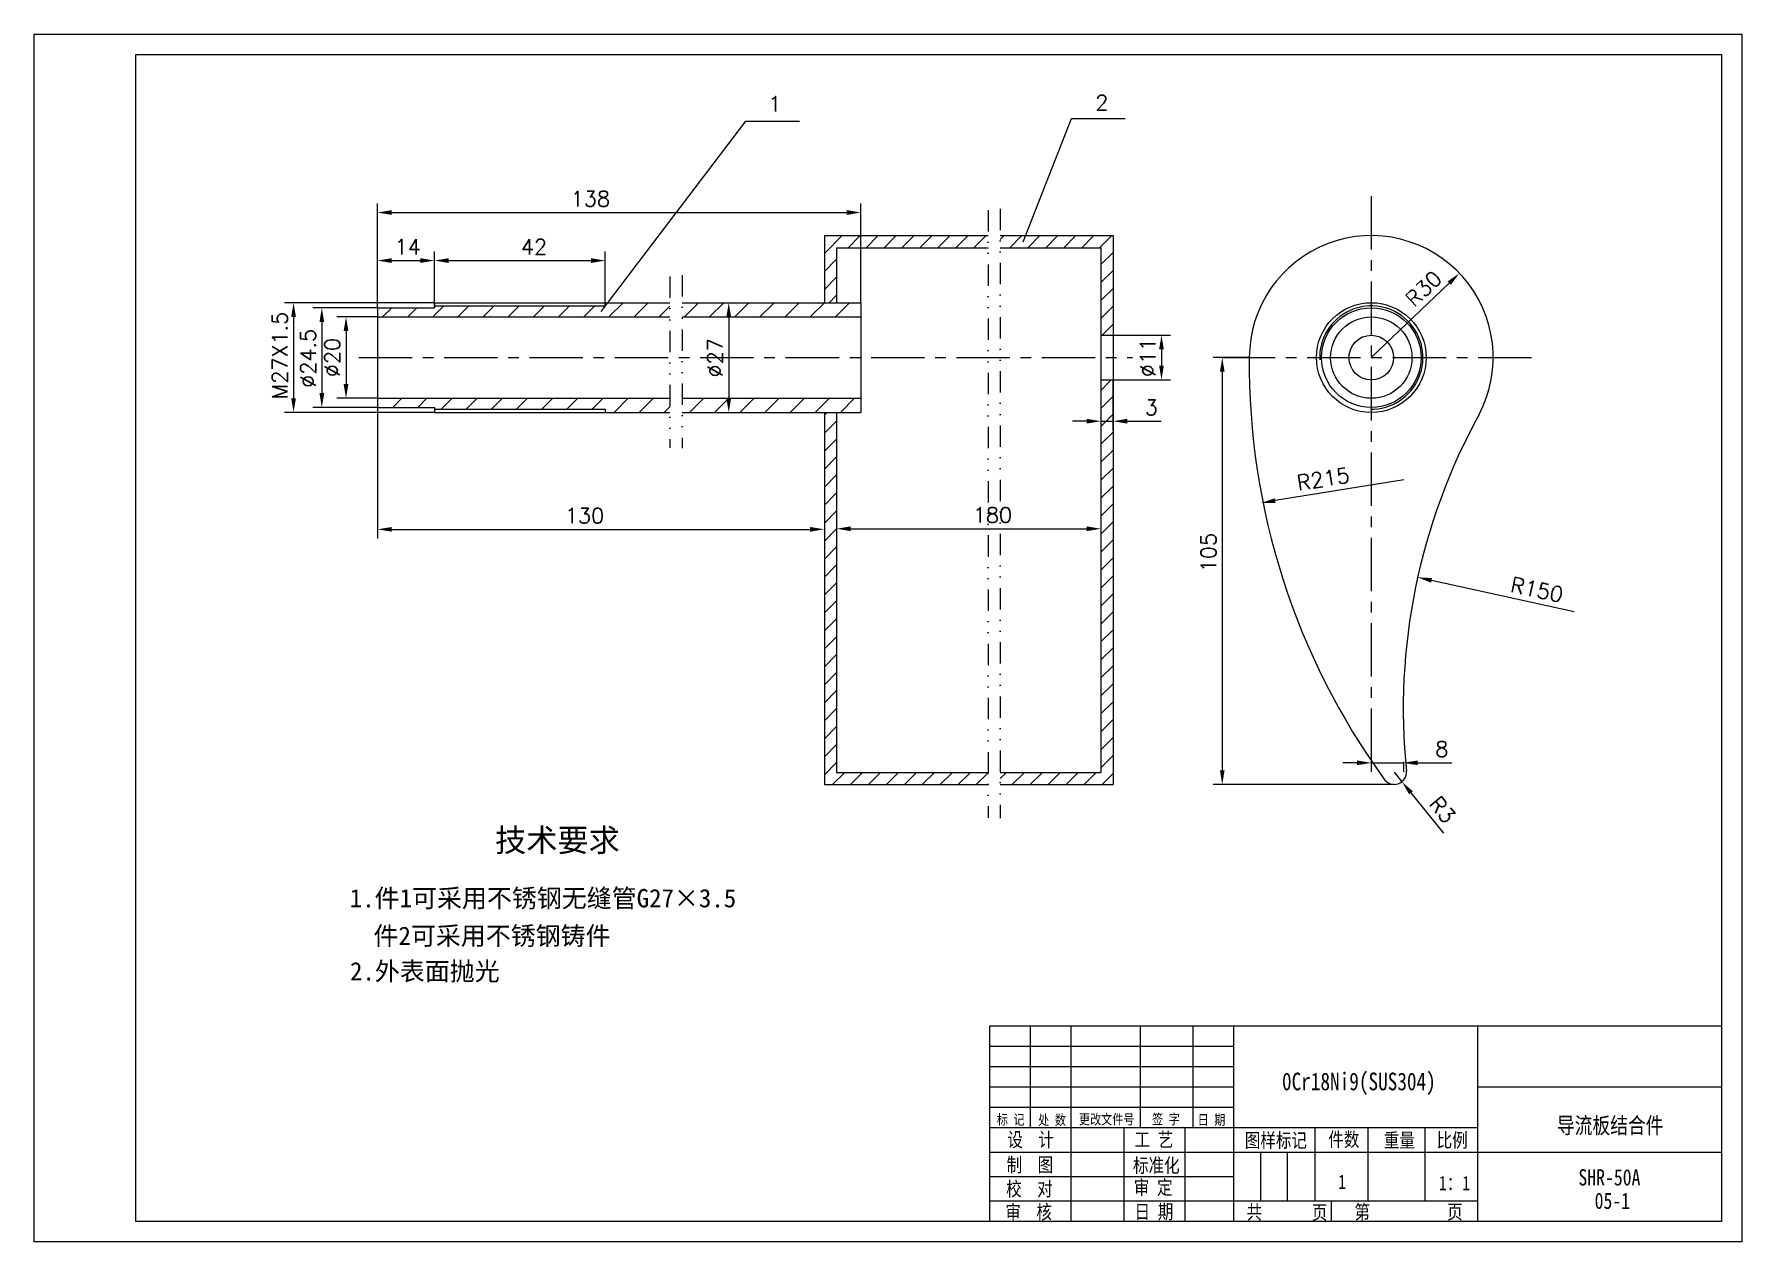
# Model space of a CAD drawing. Extents: x 248 to 668, y 233 to 530.
import ezdxf

# ---------------------------------------------------------------- set-up
doc = ezdxf.new("R2010")
doc.units = 0
doc.header["$LTSCALE"] = 10.5
doc.header["$MEASUREMENT"] = 0
doc.linetypes.add('CENTER', pattern=[2, 1.25, -0.25, 0.25, -0.25])
doc.linetypes.add('DIVIDE', pattern=[1.25, 0.5, -0.25, 0, -0.25, 0, -0.25])
doc.layers.get('0').update_dxf_attribs({"color": 2, "linetype": 'CONTINUOUS'})
doc.layers.get('DEFPOINTS').update_dxf_attribs({"linetype": 'CONTINUOUS'})
for name, color, linetype in [('LINE_THIN', 2, 'CONTINUOUS'), ('PART', 3, 'CONTINUOUS'), ('SMPEN_THICK', 7, 'CONTINUOUS')]:
    doc.layers.add(name, color=color, linetype=linetype)
doc.styles.add('HZDX', font='', dxfattribs={"width": 0.8, "height": 7.5})
doc.styles.get("Standard").update_dxf_attribs({"font": 'txt', "height": 3.75, "bigfont": 'hzfs'})
doc.styles.get('HZDX').set_extended_font_data('SimSun')
doc.dimstyles.new('HZDX', dxfattribs={"dimscale": 0, "dimtxt": 5, "dimasz": 3.5, "dimexe": 5.25, "dimexo": 0, "dimgap": 1.5, "dimtad": 1, "dimdec": 4, "dimdsep": 46, "dimtxsty": 'HZDX', "dimcen": 0.09, "dimclrd": 2, "dimclre": 2, "dimclrt": 2, "dimadec": 0, "dimazin": 0, "dimtol": 1, "dimtp": 0.2, "dimtfac": 0.66667, "dimtdec": 4, "dimtmove": 0, "dimatfit": 1, "dimfxl": 1, "dimtvp": 5, "dimtolj": 1, "dimarcsym": 0})
pattern_1 = [(45, (10.2277, 0), (-2.209709, 2.209709), [])]

# ---------------------------------------------------------------- blocks, each defined once
blk = doc.blocks.new('*D1')
at = {"color": 2, "linetype": 'ByBlock', "transparency": 16777216}
for p, q in [((312.36, 460.4), (302.35, 460.4)), ((304.6, 456.9), (304.6, 443.9)), ((312.36, 440.4), (302.35, 440.4))]:
    blk.add_line(p, q, dxfattribs=at)
for points in [[(304.01, 456.9), (305.18, 456.9), (304.6, 460.4)], [(304.01, 443.9), (305.18, 443.9), (304.6, 440.4)]]:
    blk.add_solid(points, dxfattribs=at)
at = {"layer": 'DEFPOINTS', "color": 0, "linetype": 'ByBlock', "transparency": 16777216}
for p in [(312.36, 460.4), (304.6, 440.4), (312.36, 440.4)]:
    blk.add_point(p, dxfattribs=at)
at = {"color": 2, "linetype": 'ByBlock', "transparency": 16777216, "insert": (301.22, 450.41), "char_height": 3.75, "attachment_point": 5, "rotation": 90}
blk.add_mtext('\\A1;∅20', dxfattribs=at)
blk = doc.blocks.new('*D2')
at = {"color": 2, "linetype": 'ByBlock', "transparency": 16777216}
for p, q in [((312.36, 462.65), (296.4, 462.65)), ((298.65, 459.15), (298.65, 441.65)), ((312.36, 438.15), (296.4, 438.15))]:
    blk.add_line(p, q, dxfattribs=at)
for points in [[(298.07, 459.15), (299.23, 459.15), (298.65, 462.65)], [(298.07, 441.65), (299.23, 441.65), (298.65, 438.15)]]:
    blk.add_solid(points, dxfattribs=at)
at = {"layer": 'DEFPOINTS', "color": 0, "linetype": 'ByBlock', "transparency": 16777216}
for p in [(312.36, 462.65), (298.65, 438.15), (312.36, 438.15)]:
    blk.add_point(p, dxfattribs=at)
at = {"color": 2, "linetype": 'ByBlock', "transparency": 16777216, "insert": (295.27, 450.2), "char_height": 3.75, "attachment_point": 5, "rotation": 90}
blk.add_mtext('\\A1;∅24.5', dxfattribs=at)
blk = doc.blocks.new('*D3')
at = {"layer": 'DEFPOINTS', "color": 0, "transparency": 16777216}
for p in [(346.13, 463.9), (311.47, 436.9), (346.13, 436.9)]:
    blk.add_point(p, dxfattribs=at)
at = {"layer": 'SMPEN_THICK', "color": 2, "lineweight": -2, "transparency": 16777216}
for p, q in [((346.13, 463.9), (309.22, 463.9)), ((311.47, 460.4), (311.47, 440.4)), ((346.13, 436.9), (309.22, 436.9))]:
    blk.add_line(p, q, dxfattribs=at)
at = {"layer": 'SMPEN_THICK', "color": 2, "transparency": 16777216}
for points in [[(310.89, 460.4), (312.05, 460.4), (311.47, 463.9)], [(310.89, 440.4), (312.05, 440.4), (311.47, 436.9)]]:
    blk.add_solid(points, dxfattribs=at)
at = {"layer": 'SMPEN_THICK', "color": 2, "transparency": 16777216, "insert": (308.09, 450.88), "char_height": 3.75, "attachment_point": 5, "rotation": 90}
blk.add_mtext('\\A1;M27X1.5', dxfattribs=at)
blk = doc.blocks.new('*D4')
at = {"color": 2, "linetype": 'ByBlock', "transparency": 16777216}
for p, q in [((407.02, 463.9), (420.75, 463.9)), ((418.5, 460.4), (418.5, 440.4)), ((407.02, 436.9), (420.75, 436.9))]:
    blk.add_line(p, q, dxfattribs=at)
for points in [[(417.91, 460.4), (419.08, 460.4), (418.5, 463.9)], [(417.91, 440.4), (419.08, 440.4), (418.5, 436.9)]]:
    blk.add_solid(points, dxfattribs=at)
at = {"layer": 'DEFPOINTS', "color": 0, "linetype": 'ByBlock', "transparency": 16777216}
for p in [(407.02, 463.9), (407.02, 436.9), (418.5, 436.9)]:
    blk.add_point(p, dxfattribs=at)
at = {"color": 2, "linetype": 'ByBlock', "transparency": 16777216, "insert": (415.12, 450.32), "char_height": 3.75, "attachment_point": 5, "rotation": 90}
blk.add_mtext('\\A1;∅27', dxfattribs=at)
blk = doc.blocks.new('*D5')
at = {"color": 2, "linetype": 'ByBlock', "transparency": 16777216}
for p, q in [((576.53, 356.06), (576.53, 348.49)), ((573.03, 350.74), (569.53, 350.74)), ((576.53, 350.74), (584.43, 350.74)), ((584.43, 350.99), (584.43, 348.49)), ((587.93, 350.74), (596.31, 350.74))]:
    blk.add_line(p, q, dxfattribs=at)
for points in [[(573.03, 351.32), (573.03, 350.16), (576.53, 350.74)], [(587.93, 351.32), (587.93, 350.16), (584.43, 350.74)]]:
    blk.add_solid(points, dxfattribs=at)
at = {"layer": 'DEFPOINTS', "color": 0, "linetype": 'ByBlock', "transparency": 16777216}
for p in [(576.53, 356.06), (584.43, 350.99), (584.43, 350.74)]:
    blk.add_point(p, dxfattribs=at)
at = {"color": 2, "linetype": 'ByBlock', "transparency": 16777216, "insert": (593.87, 354.12), "char_height": 3.75, "attachment_point": 5}
blk.add_mtext('\\A1;8', dxfattribs=at)
blk = doc.blocks.new('*D6')
at = {"color": 2, "linetype": 'ByBlock', "transparency": 16777216}
blk.add_line((576.53, 450.4), (595.69, 468.71), dxfattribs=at)
blk.add_solid([(595.29, 469.13), (596.09, 468.29), (598.22, 471.13)], dxfattribs=at)
at = {"layer": 'DEFPOINTS', "color": 0, "linetype": 'ByBlock', "transparency": 16777216}
for p in [(598.22, 471.13), (576.53, 450.4)]:
    blk.add_point(p, dxfattribs=at)
at = {"color": 2, "linetype": 'ByBlock', "transparency": 16777216, "insert": (589.39, 467.36), "char_height": 3.75, "attachment_point": 5, "rotation": 43.7075}
blk.add_mtext('\\A1;R30', dxfattribs=at)
blk = doc.blocks.new('*D7')
at = {"color": 2, "linetype": 'ByBlock', "transparency": 16777216}
for p, q in [((332.13, 438.15), (332.13, 405.91)), ((442.02, 436.9), (442.02, 405.91)), ((335.63, 408.16), (438.52, 408.16))]:
    blk.add_line(p, q, dxfattribs=at)
for points in [[(335.63, 408.74), (335.63, 407.58), (332.13, 408.16)], [(438.52, 408.74), (438.52, 407.58), (442.02, 408.16)]]:
    blk.add_solid(points, dxfattribs=at)
at = {"layer": 'DEFPOINTS', "color": 0, "linetype": 'ByBlock', "transparency": 16777216}
for p in [(332.13, 438.15), (442.02, 436.9), (442.02, 408.16)]:
    blk.add_point(p, dxfattribs=at)
at = {"color": 2, "linetype": 'ByBlock', "transparency": 16777216, "insert": (383.03, 411.53), "char_height": 3.75, "attachment_point": 5}
blk.add_mtext('\\A1;130', dxfattribs=at)
blk = doc.blocks.new('*D8')
at = {"color": 2, "linetype": 'ByBlock', "transparency": 16777216}
for p, q in [((332.13, 462.65), (332.13, 488.32)), ((451.02, 463.9), (451.02, 488.32)), ((335.63, 486.07), (447.52, 486.07))]:
    blk.add_line(p, q, dxfattribs=at)
for points in [[(335.63, 486.66), (335.63, 485.49), (332.13, 486.07)], [(447.52, 486.66), (447.52, 485.49), (451.02, 486.07)]]:
    blk.add_solid(points, dxfattribs=at)
at = {"layer": 'DEFPOINTS', "color": 0, "linetype": 'ByBlock', "transparency": 16777216}
for p in [(451.02, 486.07), (332.13, 462.65), (451.02, 463.9)]:
    blk.add_point(p, dxfattribs=at)
at = {"color": 2, "linetype": 'ByBlock', "transparency": 16777216, "insert": (384.47, 489.45), "char_height": 3.75, "attachment_point": 5}
blk.add_mtext('\\A1;138', dxfattribs=at)
blk = doc.blocks.new('*D9')
at = {"color": 2, "linetype": 'ByBlock', "transparency": 16777216}
for p, q in [((502.78, 455.9), (516.95, 455.9)), ((514.7, 452.4), (514.7, 448.4)), ((502.78, 444.9), (516.95, 444.9))]:
    blk.add_line(p, q, dxfattribs=at)
for points in [[(514.12, 452.4), (515.28, 452.4), (514.7, 455.9)], [(514.12, 448.4), (515.28, 448.4), (514.7, 444.9)]]:
    blk.add_solid(points, dxfattribs=at)
at = {"layer": 'DEFPOINTS', "color": 0, "linetype": 'ByBlock', "transparency": 16777216}
for p in [(502.78, 455.9), (502.78, 444.9), (514.7, 444.9)]:
    blk.add_point(p, dxfattribs=at)
at = {"color": 2, "linetype": 'ByBlock', "transparency": 16777216, "insert": (511.32, 450.4), "char_height": 3.75, "attachment_point": 5, "rotation": 90}
blk.add_mtext('\\A1;∅11', dxfattribs=at)
blk = doc.blocks.new('*D10')
at = {"color": 2, "linetype": 'ByBlock', "transparency": 16777216}
for p, q in [((510.01, 429.07), (510.01, 406.05)), ((445.02, 427.34), (445.02, 406.05)), ((448.52, 408.3), (506.51, 408.3))]:
    blk.add_line(p, q, dxfattribs=at)
for points in [[(448.52, 408.89), (448.52, 407.72), (445.02, 408.3)], [(506.51, 408.89), (506.51, 407.72), (510.01, 408.3)]]:
    blk.add_solid(points, dxfattribs=at)
at = {"layer": 'DEFPOINTS', "color": 0, "linetype": 'ByBlock', "transparency": 16777216}
for p in [(510.01, 429.07), (445.02, 427.34), (510.01, 408.3)]:
    blk.add_point(p, dxfattribs=at)
at = {"color": 2, "linetype": 'ByBlock', "transparency": 16777216, "insert": (483.37, 411.68), "char_height": 3.75, "attachment_point": 5}
blk.add_mtext('\\A1;180', dxfattribs=at)
blk = doc.blocks.new('*D11')
at = {"color": 2, "linetype": 'ByBlock', "transparency": 16777216}
for p, q in [((499.78, 444.9), (499.78, 432.5)), ((502.78, 444.9), (502.78, 432.5)), ((496.28, 434.75), (492.78, 434.75)), ((499.78, 434.75), (502.78, 434.75)), ((506.28, 434.75), (514.66, 434.75))]:
    blk.add_line(p, q, dxfattribs=at)
for points in [[(496.28, 435.34), (496.28, 434.17), (499.78, 434.75)], [(506.28, 435.34), (506.28, 434.17), (502.78, 434.75)]]:
    blk.add_solid(points, dxfattribs=at)
at = {"layer": 'DEFPOINTS', "color": 0, "linetype": 'ByBlock', "transparency": 16777216}
for p in [(499.78, 444.9), (502.78, 444.9), (502.78, 434.75)]:
    blk.add_point(p, dxfattribs=at)
at = {"color": 2, "linetype": 'ByBlock', "transparency": 16777216, "insert": (512.22, 438.13), "char_height": 3.75, "attachment_point": 5}
blk.add_mtext('\\A1;3', dxfattribs=at)
blk = doc.blocks.new('*D12')
at = {"color": 2, "linetype": 'ByBlock', "transparency": 16777216}
for p, q in [((312.36, 462.65), (312.36, 476.5)), ((326.36, 462.65), (326.36, 476.5)), ((315.86, 474.25), (322.86, 474.25))]:
    blk.add_line(p, q, dxfattribs=at)
for points in [[(315.86, 474.84), (315.86, 473.67), (312.36, 474.25)], [(322.86, 474.84), (322.86, 473.67), (326.36, 474.25)]]:
    blk.add_solid(points, dxfattribs=at)
at = {"layer": 'DEFPOINTS', "color": 0, "linetype": 'ByBlock', "transparency": 16777216}
for p in [(326.36, 474.25), (312.36, 462.65), (326.36, 462.65)]:
    blk.add_point(p, dxfattribs=at)
at = {"color": 2, "linetype": 'ByBlock', "transparency": 16777216, "insert": (319.79, 477.63), "char_height": 3.75, "attachment_point": 5}
blk.add_mtext('\\A1;14', dxfattribs=at)
blk = doc.blocks.new('*D13')
at = {"color": 2, "linetype": 'ByBlock', "transparency": 16777216}
for p, q in [((326.36, 462.65), (326.36, 476.5)), ((368.36, 463.1), (368.36, 476.5)), ((329.86, 474.25), (364.86, 474.25))]:
    blk.add_line(p, q, dxfattribs=at)
for points in [[(329.86, 474.84), (329.86, 473.67), (326.36, 474.25)], [(364.86, 474.84), (364.86, 473.67), (368.36, 474.25)]]:
    blk.add_solid(points, dxfattribs=at)
at = {"layer": 'DEFPOINTS', "color": 0, "linetype": 'ByBlock', "transparency": 16777216}
for p in [(368.36, 474.25), (326.36, 462.65), (368.36, 463.1)]:
    blk.add_point(p, dxfattribs=at)
at = {"color": 2, "linetype": 'ByBlock', "transparency": 16777216, "insert": (350.83, 477.63), "char_height": 3.75, "attachment_point": 5}
blk.add_mtext('\\A1;42', dxfattribs=at)
blk = doc.blocks.new('*D14')
at = {"color": 2, "linetype": 'ByBlock', "transparency": 16777216}
for p, q in [((546.53, 450.4), (537.63, 450.4)), ((539.88, 446.9), (539.88, 348.92)), ((582.19, 345.42), (537.63, 345.42))]:
    blk.add_line(p, q, dxfattribs=at)
for points in [[(539.3, 446.9), (540.46, 446.9), (539.88, 450.4)], [(539.3, 348.92), (540.46, 348.92), (539.88, 345.42)]]:
    blk.add_solid(points, dxfattribs=at)
at = {"layer": 'DEFPOINTS', "color": 0, "linetype": 'ByBlock', "transparency": 16777216}
for p in [(546.53, 450.4), (539.88, 345.42), (582.19, 345.42)]:
    blk.add_point(p, dxfattribs=at)
at = {"color": 2, "linetype": 'ByBlock', "transparency": 16777216, "insert": (536.51, 402.43), "char_height": 3.75, "attachment_point": 5, "rotation": 90}
blk.add_mtext('\\A1;105', dxfattribs=at)
blk = doc.blocks.new('*D15')
at = {"color": 2, "linetype": 'ByBlock', "transparency": 16777216}
for p, q in [((582.19, 348.42), (584.08, 346.09)), ((586.28, 343.37), (594.32, 333.48))]:
    blk.add_line(p, q, dxfattribs=at)
blk.add_solid([(586.74, 343.74), (585.83, 343.01), (584.08, 346.09)], dxfattribs=at)
at = {"layer": 'DEFPOINTS', "color": 0, "linetype": 'ByBlock', "transparency": 16777216}
for p in [(582.19, 348.42), (584.08, 346.09)]:
    blk.add_point(p, dxfattribs=at)
at = {"color": 2, "linetype": 'ByBlock', "transparency": 16777216, "insert": (594.03, 339.2), "char_height": 3.75, "attachment_point": 5, "rotation": 309.0885}
blk.add_mtext('\\A1;R3', dxfattribs=at)

msp = doc.modelspace()

# ---------------------------------------------------------------- hatches: boundary and pattern name
at = {"layer": 'SMPEN_THICK'}
h = msp.add_hatch(dxfattribs=at)
h.set_pattern_fill('ANSI31', color=256, scale=25, style=0)
h.set_pattern_definition(pattern_1)
h.paths.add_polyline_path([(482.27122, 477.399), (482.27122, 480.399), (442.02165, 480.399), (442.02165, 463.899), (445.02165, 463.899), (445.02165, 477.399)])
h.paths.add_polyline_path([(485.27122, 480.399), (485.27122, 477.399), (510.00961, 477.399), (510.00961, 455.899), (513.00961, 455.899), (513.00961, 480.399)])
h = msp.add_hatch(dxfattribs=at)
h.set_pattern_fill('ANSI31', color=256, scale=35, style=0)
h.set_pattern_definition([(45, (46.191, 0), (-3.093592, 3.093592), [])])
h.paths.add_polyline_path([(407.01844, 463.899), (407.01844, 460.399), (451.02165, 460.399), (451.02165, 463.899)])
h.paths.add_polyline_path([(451.02165, 436.899), (451.02165, 440.399), (407.01844, 440.399), (407.01844, 436.899)])
h.paths.add_polyline_path([(404.01844, 440.399), (332.13208, 440.399), (332.13208, 438.149), (346.13208, 438.149), (346.13208, 437.699), (388.13208, 437.699), (388.13208, 436.899), (404.01844, 436.899)])
h.paths.add_polyline_path([(388.13208, 463.899), (388.13208, 463.099), (346.13208, 463.099), (346.13208, 462.649), (332.13208, 462.649), (332.13208, 460.399), (404.01844, 460.399), (404.01844, 463.899)])
h = msp.add_hatch(dxfattribs=at)
h.set_pattern_fill('ANSI31', color=256, scale=25, style=0)
h.set_pattern_definition(pattern_1)
h.paths.add_polyline_path([(445.02165, 348.399), (445.02165, 436.899), (442.02165, 436.899), (442.02165, 345.399), (482.27122, 345.399), (482.27122, 348.399)])
h.paths.add_polyline_path([(510.00961, 348.399), (485.27122, 348.399), (485.27122, 345.399), (513.00961, 345.399), (513.00961, 444.899), (510.00961, 444.899)])

# ---------------------------------------------------------------- linework, layer by layer
at = {"color": 2, "linetype": 'ByBlock'}
for p, q in [((584.5066, 420.35301), (552.8969, 415.21191)), ((626.42432, 387.83452), (591.35071, 395.60209))]:
    msp.add_line(p, q, dxfattribs=at)
for points in [[(552.80326, 415.78768), (552.99055, 414.63614), (549.4423, 414.65004)], [(591.47684, 396.17162), (591.22458, 395.03255), (587.93351, 396.35887)]]:
    msp.add_solid(points, dxfattribs=at)
at = {"layer": 'DEFPOINTS', "color": 0, "linetype": 'ByBlock'}
for p in [(549.4423, 414.65004), (587.93351, 396.35887)]:
    msp.add_point(p, dxfattribs=at)
at = {"layer": 'LINE_THIN', "linetype": 'Continuous'}
for p, q in [((247.66999, 232.93763), (247.66999, 529.93763)), ((247.66999, 529.93763), (667.66998, 529.93763)), ((667.66998, 529.93763), (667.66998, 232.93763)), ((667.66998, 232.93763), (247.66999, 232.93763))]:
    msp.add_line(p, q, dxfattribs=at)
at = {"layer": 'PART', "linetype": 'Continuous'}
for p, q in [((272.66999, 237.93763), (272.66999, 524.93763)), ((272.66999, 524.93763), (662.66998, 524.93763)), ((662.66998, 524.93763), (662.66998, 237.93763)), ((482.66998, 285.93763), (482.66998, 237.93763)), ((662.66998, 285.93763), (482.66998, 285.93763)), ((492.66998, 285.93763), (492.66998, 260.93763)), ((502.66998, 285.93763), (502.66998, 237.93763)), ((519.66998, 285.93763), (519.66998, 260.93763)), ((532.66998, 285.93763), (532.66998, 260.93763)), ((542.66998, 285.93763), (542.66998, 237.93763)), ((602.66998, 285.93763), (602.66998, 237.93763)), ((662.66998, 270.93763), (602.66998, 270.93763)), ((515.66998, 260.93763), (515.66998, 237.93763)), ((530.66998, 260.93763), (530.66998, 237.93763)), ((562.66998, 260.93763), (562.66998, 242.93763)), ((575.66998, 260.93763), (575.66998, 242.93763)), ((589.66998, 260.93763), (589.66998, 242.93763)), ((549.26998, 254.93763), (549.26998, 242.93763)), ((555.86998, 254.93763), (555.86998, 242.93763)), ((662.66998, 254.93763), (602.66998, 254.93763)), ((566.66998, 242.93763), (566.66998, 237.93763)), ((662.66998, 237.93763), (272.66999, 237.93763))]:
    msp.add_line(p, q, dxfattribs=at)
at = {"layer": 'SMPEN_THICK'}
for p, q in [((387.14503, 461.77032), (422.72945, 508.52561)), ((422.72945, 508.52561), (435.90887, 508.52561)), ((490.94657, 478.89198), (502.80804, 509.18414)), ((502.80804, 509.18414), (515.98746, 509.18414)), ((346.13208, 463.899), (346.13208, 462.649)), ((346.13208, 463.099), (388.13208, 463.099)), ((388.13208, 463.899), (388.13208, 463.099)), ((346.13208, 438.149), (346.13208, 436.899)), ((346.13208, 437.699), (388.13208, 437.699)), ((388.13208, 437.699), (388.13208, 436.899)), ((542.66998, 280.93763), (482.66998, 280.93763)), ((542.66998, 275.93763), (482.66998, 275.93763)), ((542.66998, 270.93763), (482.66998, 270.93763)), ((542.66998, 265.93763), (482.66998, 265.93763)), ((602.66998, 260.93763), (482.66998, 260.93763)), ((602.66998, 254.93763), (482.66998, 254.93763)), ((542.66998, 248.93763), (482.66998, 248.93763)), ((602.66998, 242.93763), (482.66998, 242.93763))]:
    msp.add_line(p, q, dxfattribs=at)
at = {"layer": 'SMPEN_THICK', "linetype": 'CENTER'}
for p, q in [((576.53373, 490.08691), (576.53373, 356.05713)), ((327.49453, 450.399), (517.80736, 450.399)), ((539.78301, 450.399), (616.82045, 450.399))]:
    msp.add_line(p, q, dxfattribs=at)
at = {"layer": 'SMPEN_THICK', "linetype": 'DIVIDE'}
for p, q in [((482.27122, 486.63884), (482.27122, 337.17921)), ((485.27122, 486.99889), (485.27122, 337.12369)), ((407.01844, 470.66693), (407.01844, 428.13122)), ((404.01844, 470.30688), (404.01844, 428.18674))]:
    msp.add_line(p, q, dxfattribs=at)
at = {"layer": 'SMPEN_THICK', "color": 5}
for p, q in [((442.02165, 480.399), (442.02165, 463.899)), ((442.02165, 480.399), (482.27122, 480.399)), ((485.27122, 480.399), (513.00961, 480.399)), ((513.00961, 480.399), (513.00961, 345.399)), ((445.02165, 477.399), (482.27122, 477.399)), ((445.02165, 477.399), (445.02165, 463.899)), ((485.27122, 477.399), (510.00961, 477.399)), ((510.00961, 477.399), (510.00961, 348.399)), ((332.13208, 462.649), (332.13208, 438.149)), ((332.13208, 462.649), (346.13208, 462.649)), ((346.13208, 463.899), (404.01844, 463.899)), ((407.01844, 463.899), (451.02165, 463.899)), ((451.02165, 463.899), (451.02165, 436.899)), ((332.13208, 460.399), (404.01844, 460.399)), ((407.01844, 460.399), (451.02165, 460.399)), ((510.00961, 455.899), (513.00961, 455.899)), ((510.00961, 444.899), (513.00961, 444.899)), ((332.13208, 440.399), (404.01844, 440.399)), ((332.13208, 438.149), (346.13208, 438.149)), ((346.13208, 436.899), (404.01844, 436.899)), ((407.01844, 440.399), (451.02165, 440.399)), ((407.01844, 436.899), (451.02165, 436.899)), ((442.02165, 436.899), (442.02165, 345.399)), ((445.02165, 436.899), (445.02165, 348.399)), ((442.02165, 345.399), (482.27122, 345.399)), ((445.02165, 348.399), (482.27122, 348.399)), ((485.27122, 348.399), (510.00961, 348.399)), ((485.27122, 345.399), (513.00961, 345.399))]:
    msp.add_line(p, q, dxfattribs=at)
for radius in [13.5, 12.25, 10, 5.5]:
    msp.add_circle((576.53373, 450.399), radius, dxfattribs=at)
for centre, radius, start, end in [((576.53373, 450.399), 30, 332.1974934, 180), ((720.10343, 448.80488), 173.57702, 179.4737897, 215.9837014), ((734.14702, 363.97775), 149.75623, 151.0764196, 185.8596845), ((582.18546, 348.41867), 3, 212.2276783, 5.1650147)]:
    msp.add_arc(centre, radius, start, end, dxfattribs=at)
at = {"layer": 'SMPEN_THICK'}
msp.add_arc((576.53373, 450.399), 12.7, 268.9372852, 182.3165801, dxfattribs=at)

# ---------------------------------------------------------------- texts
at = {"color": 2, "linetype": 'ByBlock', "attachment_point": 5}
for s, insert, char_height in [('1', (429.84808, 512.75952), 3.75), ('2', (510.25964, 513.0843), 3.75), ('\\f仿宋_GB2312|b0|i0|c134|p49;技术要求', (376.37353, 331.39704), 5.625), ('\\f仿宋_GB2312|b0|i0|c134|p49;1.件1可采用不锈钢无缝管G27×3.5', (372.81667, 317.19207), 4.5), ('\\f仿宋_GB2312|b0|i0|c134|p49;件2可采用不锈钢铸件', (360.28573, 307.95224), 4.5), ('\\f仿宋_GB2312|b0|i0|c134|p49;2.外表面抛光', (343.7574, 299.23345), 4.5)]:
    msp.add_mtext(s, dxfattribs=dict(at, insert=insert, char_height=char_height))
at = {"color": 2, "linetype": 'ByBlock', "char_height": 3.75, "attachment_point": 5}
for s, insert, rotation in [('\\A1;R215', (564.7084, 420.55232), 9.2378743), ('R150', (617.28457, 393.31543), 348)]:
    msp.add_mtext(s, dxfattribs=dict(at, insert=insert, rotation=rotation))
at = {"layer": 'SMPEN_THICK', "style": 'HZDX', "width": 0.8}
for s, height, p in [('0Cr18Ni9(SUS304)', 4.3433024, (554.5744, 270.21018)), ('标 记', 2.5, (484.45216, 261.76127)), ('更改文件号', 2.5, (504.63346, 261.83194)), ('签 字', 2.5, (522.60427, 261.87039)), ('处 数', 2.5, (494.61176, 261.6812)), ('日 期', 2.5, (533.82538, 261.70903)), ('导流板结合件', 4, (622.19572, 259.57723)), ('设  计', 3.5, (487.03067, 256.31953)), ('工 艺', 3.5, (518.29341, 256.33076)), ('图样标记', 3.5, (545.42806, 256.15835)), ('件数', 3.5, (565.97074, 256.36412)), ('重量', 3.5, (579.6161, 256.18117)), ('比例', 3.5, (592.62101, 256.204)), ('制  图', 3.5, (486.84764, 250.13441)), ('标准化', 3.5, (517.92734, 249.99711)), ('校  对', 3.5, (486.72187, 244.2123)), ('审 定', 3.5, (518.13321, 244.56661)), ('1', 3.5, (568.40467, 245.9401)), ('1：1', 3.5, (593.18221, 245.64419)), ('SHR-50A', 4, (627.48619, 246.7995)), ('05-1', 4, (631.45901, 241.03776)), ('审  核', 3.5, (486.53884, 238.51879)), ('日 期', 3.5, (518.30113, 238.59709)), ('共', 3.5, (545.86263, 238.50614)), ('页', 3.5, (561.92186, 238.42608)), ('第', 3.5, (572.39872, 238.55179)), ('页', 3.5, (595.19544, 238.55179))]:
    msp.add_text(s, height=height, dxfattribs=at).set_placement(p)

# ---------------------------------------------------------------- dimensions: what is measured, and where the dimension line sits
at = {"layer": 'SMPEN_THICK'}
for base, p1, p2, text, picture, middle in [((451.02165, 486.07237), (332.13208, 462.649), (451.02165, 463.899), '138', '*D8', (384.4717, 486.07237)), ((442.02165, 408.15977), (332.13208, 438.149), (442.02165, 436.899), '130', '*D7', (383.02543, 408.15977)), ((510.00961, 408.30387), (445.02165, 427.34398), (510.00961, 429.07126), '180', '*D10', (483.3744, 408.30387)), ((584.43267, 350.74081), (576.53373, 356.05713), (584.43267, 350.98985), '8', '*D5', (593.87017, 350.74081))]:
    dim = msp.add_linear_dim(base=base, p1=p1, p2=p2, text=text, dimstyle='HZDX', override={"dimscale": 1, "dimtxt": 3, "dimexe": 2.25, "dimtxsty": 'Standard', "dimtol": 0, "dimatfit": 2}, dxfattribs=at)
    dim.commit()
    dim.dimension.update_dxf_attribs({"geometry": picture, "text_midpoint": middle, "dimtype": 160})
for base, p1, p2, picture, middle, set_off in [((346.13208, 474.2546), (332.13208, 462.649), (346.13208, 462.649), '*D12', (339.56126, 474.2546), (19.77351, 0)), ((388.13208, 474.2546), (346.13208, 462.649), (388.13208, 463.099), '*D13', (370.59984, 474.2546), (19.77351, 0)), ((513.00961, 434.75499), (510.00961, 444.899), (513.00961, 444.899), '*D11', (522.44711, 434.75499), (10.22768, 0))]:
    dim = msp.add_linear_dim(base=base, p1=p1, p2=p2, dimstyle='HZDX', override={"dimscale": 1, "dimtxt": 3, "dimexe": 2.25, "dimtxsty": 'Standard', "dimtol": 0, "dimatfit": 2}, dxfattribs=at)
    dim.commit()
    dim.dimension.update_dxf_attribs({"geometry": picture, "text_midpoint": middle, "dimtype": 160, "insert": set_off})
for center, mpoint, picture, middle in [((576.53373, 450.399), (598.22005, 471.1283), '*D6', (591.72381, 464.91874)), ((582.18546, 348.41867), (584.07702, 346.09015), '*D15', (591.40681, 337.06713))]:
    dim = msp.add_radius_dim(center=center, mpoint=mpoint, dimstyle='HZDX', override={"dimscale": 1, "dimtxt": 3, "dimexe": 2.25, "dimtxsty": 'Standard', "dimtol": 0, "dimatfit": 2}, dxfattribs=at)
    dim.commit()
    dim.dimension.update_dxf_attribs({"geometry": picture, "text_midpoint": middle, "dimtype": 164})
for base, p1, p2, text, picture, middle in [((311.46917, 436.899), (346.13208, 463.899), (346.13208, 436.899), 'M<>X1.5', '*D3', (311.46917, 450.87528)), ((418.49789, 436.899), (407.01844, 463.899), (407.01844, 436.899), '%%c<>', '*D4', (418.49789, 450.31506)), ((539.88019, 345.41867), (546.53373, 450.399), (582.18546, 345.41867), '105', '*D14', (539.88019, 402.42624))]:
    dim = msp.add_linear_dim(base=base, p1=p1, p2=p2, angle=90, text=text, dimstyle='HZDX', override={"dimscale": 1, "dimtxt": 3, "dimexe": 2.25, "dimtxsty": 'Standard', "dimtol": 0, "dimatfit": 2}, dxfattribs=at)
    dim.commit()
    dim.dimension.update_dxf_attribs({"geometry": picture, "text_midpoint": middle, "dimtype": 160})
for base, p1, p2, picture, middle, set_off in [((318.42225, 438.149), (332.13208, 462.649), (332.13208, 438.149), '*D2', (318.42225, 450.19532), (19.77351, 0)), ((324.37069, 440.399), (332.13208, 460.399), (332.13208, 440.399), '*D1', (324.37069, 450.40599), (19.77351, 0)), ((524.92647, 444.899), (513.00961, 455.899), (513.00961, 444.899), '*D9', (524.92647, 450.399), (10.22768, 0))]:
    dim = msp.add_linear_dim(base=base, p1=p1, p2=p2, angle=90, text='%%c<>', dimstyle='HZDX', override={"dimscale": 1, "dimtxt": 3, "dimexe": 2.25, "dimtxsty": 'Standard', "dimtol": 0, "dimatfit": 2}, dxfattribs=at)
    dim.commit()
    dim.dimension.update_dxf_attribs({"geometry": picture, "text_midpoint": middle, "dimtype": 160, "insert": set_off})

doc.saveas('drawing.dxf')
